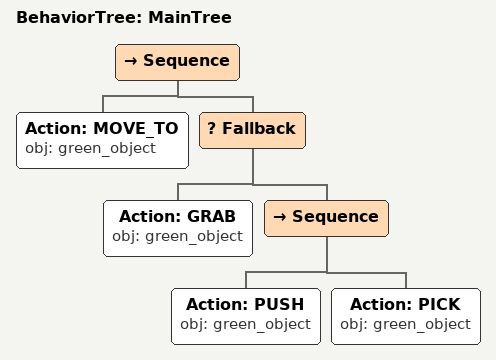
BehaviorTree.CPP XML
<root main_tree_to_execute="MainTree">
  <BehaviorTree ID="MainTree">
    <Sequence>
      <!-- Move to green_object -->
      <Action ID="MOVE_TO" obj="green_object" />
      <!-- Fallback: if GRASP green_object fails, try PUSH, FLIP to reposition -->
      <Fallback>
        <!-- Grasp green_object -->
        <Action ID="GRAB" obj="green_object" />
        <Sequence>
          <!-- Push green_object forward toward front edge of table -->
          <Action ID="PUSH" obj="green_object" />
          <!-- Grasp green_object -->
          <Action ID="PICK" obj="green_object" />
        </Sequence>
      </Fallback>
    </Sequence>
  </BehaviorTree>
</root>
